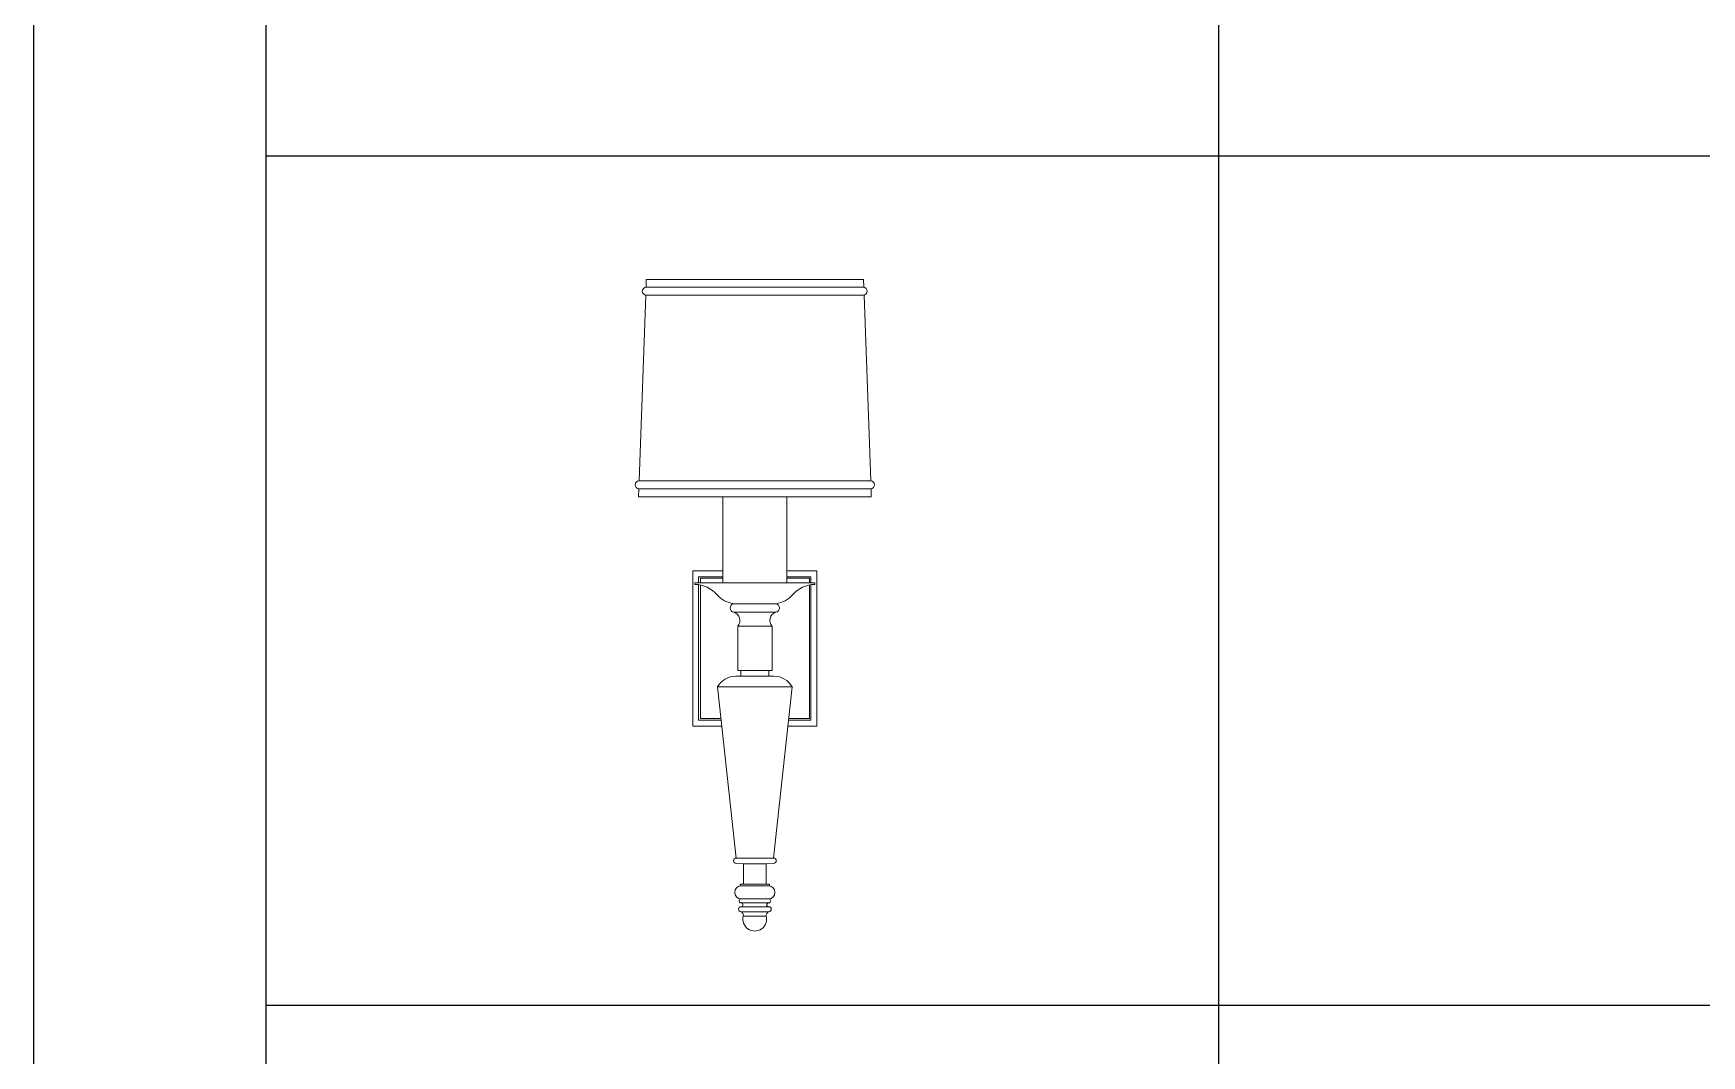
# Model space of a CAD drawing. Header units: inches. Extents: x 193287 to 241687, y 437648 to 550079.
# Drawn here: x 234136 to 234888, y 460039 to 460501 of the extents above; entities that cross this region are included whole.
import ezdxf

# ---------------------------------------------------------------- set-up
doc = ezdxf.new("R2010")
doc.units = ezdxf.units.IN
doc.header["$MEASUREMENT"] = 0
for name, color, linetype in [('CQ SPOT DETAIL DIMENSION', 9, 'Continuous'), ('CQ-legend tex box', 3, 'Continuous'), ('E-LITE-FIXT-NORM-CEILING', 3, 'Continuous')]:
    doc.layers.add(name, color=color, linetype=linetype)
doc.layers.add('Lighting', color=4, linetype='Continuous', lineweight=0)

# ---------------------------------------------------------------- blocks, each defined once
blk = doc.blocks.new('laudarte T912 f')
at = {"layer": 'Lighting', "color": 4, "lineweight": 0}
for p, q in [((39906.6, 14271.7), (39927.1, 14271.7)), ((39947.7, 14271.7), (39927.1, 14271.7)), ((39913.5, 14258.3), (39927.1, 14258.3)), ((39940.8, 14258.3), (39927.1, 14258.3)), ((39913.5, 14252.8), (39927.1, 14252.8)), ((39940.7, 14252.8), (39927.1, 14252.8)), ((39916.1, 14243.8), (39927.1, 14243.8)), ((39938.2, 14243.8), (39927.1, 14243.8)), ((39918.1, 14215.3), (39927.1, 14215.3)), ((39936.1, 14215.3), (39927.1, 14215.3)), ((39903.1, 14204.8), (39927.1, 14204.8)), ((39918.1, 14211.6), (39927.1, 14211.6)), ((39936.1, 14211.6), (39927.1, 14211.6)), ((39951.2, 14204.8), (39927.1, 14204.8)), ((39915.1, 14094.4), (39927.1, 14094.4)), ((39919.9, 14090.6), (39927.1, 14090.6)), ((39939.2, 14094.4), (39927.1, 14094.4)), ((39934.3, 14090.6), (39927.1, 14090.6)), ((39918.2, 14076.4), (39927.1, 14076.4)), ((39919.9, 14077.5), (39927.1, 14077.5)), ((39934.4, 14077.5), (39927.1, 14077.5)), ((39936.1, 14076.4), (39927.1, 14076.4)), ((39918.1, 14065.5), (39927.1, 14065.5)), ((39918.2, 14068), (39927.1, 14068)), ((39936.1, 14068), (39927.1, 14068)), ((39936.2, 14065.5), (39927.1, 14065.5)), ((39918.1, 14059.8), (39927.1, 14059.8)), ((39918.2, 14063), (39927.1, 14063)), ((39919.7, 14056.9), (39927.1, 14056.9)), ((39936.1, 14063), (39927.1, 14063)), ((39936.2, 14059.8), (39927.1, 14059.8)), ((39934.5, 14056.9), (39927.1, 14056.9))]:
    blk.add_line(p, q, dxfattribs=at)
for points in [[(39927.1, 14462.3), (39857.1, 14462.3, 1), (39857.1, 14457.3), (39927.1, 14457.3)], [(39927.1, 14462.3), (39997.1, 14462.3, -1), (39997.1, 14457.3), (39927.1, 14457.3)], [(39927.1, 14332.5), (39852.5, 14332.5, -1), (39852.5, 14337.5), (39927.1, 14337.5)], [(39927.1, 14332.5), (40001.8, 14332.5, 1), (40001.8, 14337.5), (39927.1, 14337.5)], [(39906.6, 14327.3), (39906.6, 14271.7), (39888.5, 14271.7), (39888.5, 14270.8, -0.219048), (39902.8, 14264, 0.173088), (39913.5, 14258.3, 0.815925), (39913.5, 14252.8, -0.55576), (39916.1, 14243.8), (39916.1, 14215.3), (39918.1, 14215.3), (39918.1, 14211.6), (39914.9, 14211.6, 0.268633), (39903.1, 14204.8), (39915.1, 14094.4, 0.986853), (39915.1, 14090.9), (39919.9, 14090.6), (39919.9, 14077.5), (39918.2, 14077.5, 1.069374), (39918.2, 14076.4, 0.950303), (39918.2, 14068, 1), (39918.2, 14065.5, -1), (39918.2, 14063, 1), (39918.2, 14059.8, -0.359734), (39919.7, 14056.9, 1.298272), (39934.5, 14056.9, -1.192837)], [(39947.7, 14327.3), (39947.7, 14271.7), (39965.8, 14271.7), (39965.8, 14270.8, 0.219048), (39951.5, 14264, -0.173088), (39940.8, 14258.3, -0.815925), (39940.7, 14252.8, 0.55576), (39938.2, 14243.8), (39938.2, 14215.3), (39936.1, 14215.3), (39936.1, 14211.6), (39939.4, 14211.6, -0.268633), (39951.2, 14204.8), (39939.2, 14094.4, -0.986853), (39939.2, 14090.9), (39934.4, 14090.6), (39934.4, 14077.5), (39936.1, 14077.5, -1.069374), (39936.1, 14076.4, -0.950303), (39936.1, 14068, -1), (39936.1, 14065.5, 1), (39936.1, 14063, -1), (39936.1, 14059.8, 0.359734), (39934.5, 14056.9, -1.298272), (39919.7, 14056.9, 1.192837)]]:
    blk.add_lwpolyline(points, format="xyb", dxfattribs=at)
for points in [[(39857, 14462.3), (39857.1, 14467.3), (39997.1, 14467.3), (39997.3, 14462.3)], [(39852.5, 14337.5), (39856.8, 14457.3)], [(39997.5, 14457.3), (40001.8, 14337.5)], [(40002, 14332.5), (40002.1, 14327.3), (39852.1, 14327.3), (39852.3, 14332.5)], [(39905.8, 14179.5), (39887.1, 14179.5), (39887.1, 14279.5), (39906.6, 14279.5)], [(39947.7, 14279.5), (39967.1, 14279.5), (39967.1, 14179.5), (39948.5, 14179.5)], [(39890.9, 14271.7), (39890.9, 14275.7), (39906.6, 14275.7)], [(39905.4, 14183.3), (39890.9, 14183.3), (39890.9, 14270.6)], [(39892, 14271.7), (39892, 14274.7), (39906.6, 14274.7)], [(39905.3, 14184.4), (39892, 14184.4), (39892, 14270.4)], [(39947.7, 14275.7), (39963.3, 14275.7), (39963.3, 14271.7)], [(39947.7, 14274.7), (39962.3, 14274.7), (39962.3, 14271.7)], [(39963.3, 14270.6), (39963.3, 14183.3), (39948.9, 14183.3)], [(39962.3, 14270.4), (39962.3, 14184.4), (39949, 14184.4)]]:
    blk.add_lwpolyline(points, dxfattribs=at)
blk = doc.blocks.new('SMDS')
at = {"layer": 'CQ-legend tex box'}
for p, q in [((384527.9, 477684.06), (384527.9, 472859.89)), ((385062.59, 476469.48), (385062.57, 472716.65)), ((384632.85, 474248.92), (386097.2, 474248.92)), ((384632.85, 473865.7), (386097.2, 473865.7))]:
    blk.add_line(p, q, dxfattribs=at)
blk.add_lwpolyline([(384632.87, 472716.65), (384632.87, 480364.08), (386097.23, 480364.08), (386097.2, 472716.65)], dxfattribs=at)
at = {"layer": 'E-LITE-FIXT-NORM-CEILING', "xscale": 0.7000000000000001, "yscale": 0.7000000000000001, "zscale": 0.7000000000000001}
blk.add_blockref('laudarte T912 f', (356904.42, 464066.04), dxfattribs=at)

msp = doc.modelspace()

# ---------------------------------------------------------------- block references
at = {"layer": 'CQ SPOT DETAIL DIMENSION'}
msp.add_blockref('SMDS', (-150392.368, -13803.482), dxfattribs=at)

doc.saveas('drawing.dxf')
